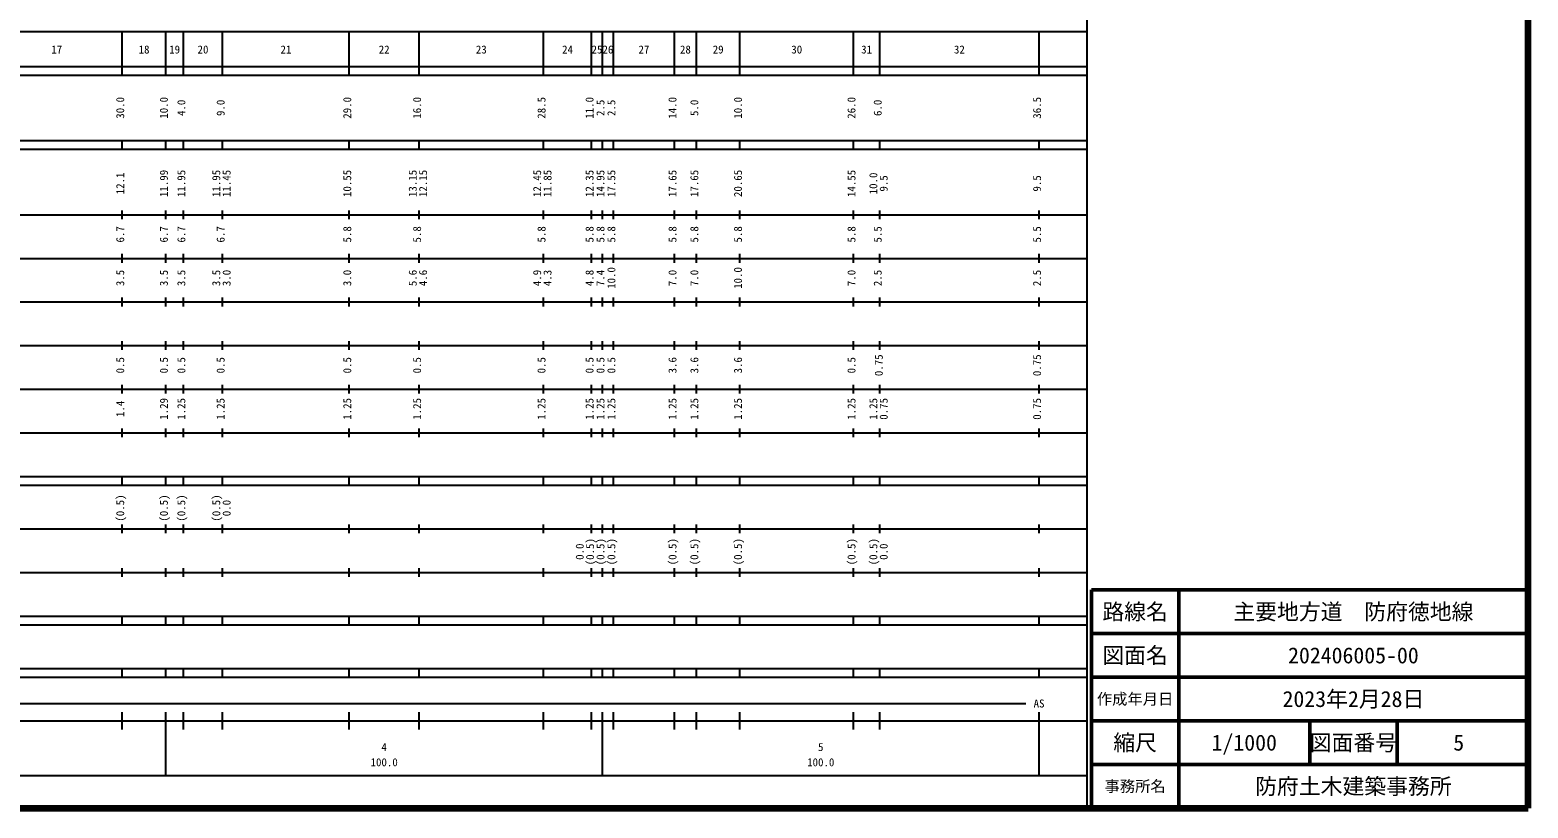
# Model space of a CAD drawing. Units: millimetres on the paper, enlarged 1000 times. Extents: x 40000 to 680000, y 20000 to 380000.
# Drawn here: x 336869 to 680000, y 20000 to 198357 of the extents above; entities that cross this region are included whole.
import ezdxf
from ezdxf.enums import TextEntityAlignment as Align

# ---------------------------------------------------------------- set-up
doc = ezdxf.new("R2010")
doc.units = ezdxf.units.MM
doc.header["$LTSCALE"] = 1000
for name, color, linetype, lineweight in [('M-TTL', 2, 'Continuous', 140), ('M-TTL-BAND', 7, 'Continuous', 25), ('M-TTL-FRAM', 2, 'Continuous', 50), ('M-TTL-LINE', 7, 'Continuous', 50)]:
    doc.layers.add(name, color=color, linetype=linetype, lineweight=lineweight)
doc.layers.add('M-TTL-TXT', color=7, linetype='Continuous')
doc.styles.add('ＭＳ ゴシック', font='')
doc.styles.get('ＭＳ ゴシック').set_extended_font_data('MS Gothic')

msp = doc.modelspace()

# ---------------------------------------------------------------- linework, layer by layer
at = {"layer": 'M-TTL'}
for p, q in [((680000, 20000), (680000, 380000)), ((40000, 20000), (680000, 20000))]:
    msp.add_line(p, q, dxfattribs=at)
at = {"layer": 'M-TTL-BAND'}
for p, q in [((579000, 20000), (579000, 370000)), ((68000, 198000), (579000, 198000)), ((358000, 188000), (358000, 198000)), ((368000, 188000), (368000, 198000)), ((372000, 188000), (372000, 198000)), ((381000, 188000), (381000, 198000)), ((410000, 188000), (410000, 198000)), ((426000, 188000), (426000, 198000)), ((454500, 188000), (454500, 198000)), ((465500, 188000), (465500, 198000)), ((468000, 188000), (468000, 198000)), ((470500, 188000), (470500, 198000)), ((484500, 188000), (484500, 198000)), ((489500, 188000), (489500, 198000)), ((499500, 188000), (499500, 198000)), ((525500, 188000), (525500, 198000)), ((531500, 188000), (531500, 198000)), ((568000, 188000), (568000, 198000)), ((40000, 190000), (579000, 190000)), ((40000, 188000), (579000, 188000)), ((40000, 173000), (579000, 173000)), ((358000, 171000), (358000, 173000)), ((368000, 171000), (368000, 173000)), ((372000, 171000), (372000, 173000)), ((381000, 171000), (381000, 173000)), ((410000, 171000), (410000, 173000)), ((426000, 171000), (426000, 173000)), ((454500, 171000), (454500, 173000)), ((465500, 171000), (465500, 173000)), ((468000, 171000), (468000, 173000)), ((470500, 171000), (470500, 173000)), ((484500, 171000), (484500, 173000)), ((489500, 171000), (489500, 173000)), ((499500, 171000), (499500, 173000)), ((525500, 171000), (525500, 173000)), ((531500, 171000), (531500, 173000)), ((568000, 171000), (568000, 173000)), ((40000, 171000), (579000, 171000)), ((40000, 156000), (579000, 156000)), ((358000, 155000), (358000, 157000)), ((368000, 155000), (368000, 157000)), ((372000, 155000), (372000, 157000)), ((381000, 155000), (381000, 157000)), ((410000, 155000), (410000, 157000)), ((426000, 155000), (426000, 157000)), ((454500, 155000), (454500, 157000)), ((465500, 155000), (465500, 157000)), ((468000, 155000), (468000, 157000)), ((470500, 155000), (470500, 157000)), ((484500, 155000), (484500, 157000)), ((489500, 155000), (489500, 157000)), ((499500, 155000), (499500, 157000)), ((525500, 155000), (525500, 157000)), ((531500, 155000), (531500, 157000)), ((568000, 155000), (568000, 157000)), ((46000, 146000), (579000, 146000)), ((358000, 145000), (358000, 147000)), ((368000, 145000), (368000, 147000)), ((372000, 145000), (372000, 147000)), ((381000, 145000), (381000, 147000)), ((410000, 145000), (410000, 147000)), ((426000, 145000), (426000, 147000)), ((454500, 145000), (454500, 147000)), ((465500, 145000), (465500, 147000)), ((468000, 145000), (468000, 147000)), ((470500, 145000), (470500, 147000)), ((484500, 145000), (484500, 147000)), ((489500, 145000), (489500, 147000)), ((499500, 145000), (499500, 147000)), ((525500, 145000), (525500, 147000)), ((531500, 145000), (531500, 147000)), ((568000, 145000), (568000, 147000)), ((52000, 136000), (579000, 136000)), ((358000, 135000), (358000, 137000)), ((368000, 135000), (368000, 137000)), ((372000, 135000), (372000, 137000)), ((381000, 135000), (381000, 137000)), ((410000, 135000), (410000, 137000)), ((426000, 135000), (426000, 137000)), ((454500, 135000), (454500, 137000)), ((465500, 135000), (465500, 137000)), ((468000, 135000), (468000, 137000)), ((470500, 135000), (470500, 137000)), ((484500, 135000), (484500, 137000)), ((489500, 135000), (489500, 137000)), ((499500, 135000), (499500, 137000)), ((525500, 135000), (525500, 137000)), ((531500, 135000), (531500, 137000)), ((568000, 135000), (568000, 137000)), ((358000, 125000), (358000, 127000)), ((368000, 125000), (368000, 127000)), ((372000, 125000), (372000, 127000)), ((381000, 125000), (381000, 127000)), ((410000, 125000), (410000, 127000)), ((426000, 125000), (426000, 127000)), ((454500, 125000), (454500, 127000)), ((465500, 125000), (465500, 127000)), ((468000, 125000), (468000, 127000)), ((470500, 125000), (470500, 127000)), ((484500, 125000), (484500, 127000)), ((489500, 125000), (489500, 127000)), ((499500, 125000), (499500, 127000)), ((525500, 125000), (525500, 127000)), ((531500, 125000), (531500, 127000)), ((568000, 125000), (568000, 127000)), ((46000, 126000), (579000, 126000)), ((358000, 115000), (358000, 117000)), ((368000, 115000), (368000, 117000)), ((372000, 115000), (372000, 117000)), ((381000, 115000), (381000, 117000)), ((410000, 115000), (410000, 117000)), ((426000, 115000), (426000, 117000)), ((454500, 115000), (454500, 117000)), ((465500, 115000), (465500, 117000)), ((468000, 115000), (468000, 117000)), ((470500, 115000), (470500, 117000)), ((484500, 115000), (484500, 117000)), ((489500, 115000), (489500, 117000)), ((499500, 115000), (499500, 117000)), ((525500, 115000), (525500, 117000)), ((531500, 115000), (531500, 117000)), ((568000, 115000), (568000, 117000)), ((52000, 116000), (579000, 116000)), ((358000, 105000), (358000, 107000)), ((368000, 105000), (368000, 107000)), ((372000, 105000), (372000, 107000)), ((381000, 105000), (381000, 107000)), ((410000, 105000), (410000, 107000)), ((426000, 105000), (426000, 107000)), ((454500, 105000), (454500, 107000)), ((465500, 105000), (465500, 107000)), ((468000, 105000), (468000, 107000)), ((470500, 105000), (470500, 107000)), ((484500, 105000), (484500, 107000)), ((489500, 105000), (489500, 107000)), ((499500, 105000), (499500, 107000)), ((525500, 105000), (525500, 107000)), ((531500, 105000), (531500, 107000)), ((568000, 105000), (568000, 107000)), ((46000, 106000), (579000, 106000)), ((40000, 96000), (579000, 96000)), ((40000, 94000), (579000, 94000)), ((358000, 94000), (358000, 96000)), ((368000, 94000), (368000, 96000)), ((372000, 94000), (372000, 96000)), ((381000, 94000), (381000, 96000)), ((410000, 94000), (410000, 96000)), ((426000, 94000), (426000, 96000)), ((454500, 94000), (454500, 96000)), ((465500, 94000), (465500, 96000)), ((468000, 94000), (468000, 96000)), ((470500, 94000), (470500, 96000)), ((484500, 94000), (484500, 96000)), ((489500, 94000), (489500, 96000)), ((499500, 94000), (499500, 96000)), ((525500, 94000), (525500, 96000)), ((531500, 94000), (531500, 96000)), ((568000, 94000), (568000, 96000)), ((49000, 84000), (579000, 84000)), ((358000, 83000), (358000, 85000)), ((368000, 83000), (368000, 85000)), ((372000, 83000), (372000, 85000)), ((381000, 83000), (381000, 85000)), ((410000, 83000), (410000, 85000)), ((426000, 83000), (426000, 85000)), ((454500, 83000), (454500, 85000)), ((465500, 83000), (465500, 85000)), ((468000, 83000), (468000, 85000)), ((470500, 83000), (470500, 85000)), ((484500, 83000), (484500, 85000)), ((489500, 83000), (489500, 85000)), ((499500, 83000), (499500, 85000)), ((525500, 83000), (525500, 85000)), ((531500, 83000), (531500, 85000)), ((568000, 83000), (568000, 85000)), ((40000, 74000), (579000, 74000)), ((358000, 73000), (358000, 75000)), ((368000, 73000), (368000, 75000)), ((372000, 73000), (372000, 75000)), ((381000, 73000), (381000, 75000)), ((410000, 73000), (410000, 75000)), ((426000, 73000), (426000, 75000)), ((454500, 73000), (454500, 75000)), ((465500, 73000), (465500, 75000)), ((468000, 73000), (468000, 75000)), ((470500, 73000), (470500, 75000)), ((484500, 73000), (484500, 75000)), ((489500, 73000), (489500, 75000)), ((499500, 73000), (499500, 75000)), ((525500, 73000), (525500, 75000)), ((531500, 73000), (531500, 75000)), ((568000, 73000), (568000, 75000)), ((40000, 64000), (579000, 64000)), ((40000, 62000), (579000, 62000)), ((358000, 62000), (358000, 64000)), ((368000, 62000), (368000, 64000)), ((372000, 62000), (372000, 64000)), ((381000, 62000), (381000, 64000)), ((410000, 62000), (410000, 64000)), ((426000, 62000), (426000, 64000)), ((454500, 62000), (454500, 64000)), ((465500, 62000), (465500, 64000)), ((468000, 62000), (468000, 64000)), ((470500, 62000), (470500, 64000)), ((484500, 62000), (484500, 64000)), ((489500, 62000), (489500, 64000)), ((499500, 62000), (499500, 64000)), ((525500, 62000), (525500, 64000)), ((531500, 62000), (531500, 64000)), ((568000, 62000), (568000, 64000)), ((40000, 52000), (579000, 52000)), ((358000, 50000), (358000, 52000)), ((368000, 50000), (368000, 52000)), ((372000, 50000), (372000, 52000)), ((381000, 50000), (381000, 52000)), ((410000, 50000), (410000, 52000)), ((426000, 50000), (426000, 52000)), ((454500, 50000), (454500, 52000)), ((465500, 50000), (465500, 52000)), ((468000, 50000), (468000, 52000)), ((470500, 50000), (470500, 52000)), ((484500, 50000), (484500, 52000)), ((489500, 50000), (489500, 52000)), ((499500, 50000), (499500, 52000)), ((525500, 50000), (525500, 52000)), ((531500, 50000), (531500, 52000)), ((568000, 50000), (568000, 52000)), ((40000, 50000), (579000, 50000)), ((71000, 44000), (565000, 44000)), ((358000, 38000), (358000, 42000)), ((368000, 27500), (368000, 42000)), ((372000, 38000), (372000, 42000)), ((381000, 38000), (381000, 42000)), ((410000, 38000), (410000, 42000)), ((426000, 38000), (426000, 42000)), ((454500, 38000), (454500, 42000)), ((465500, 38000), (465500, 42000)), ((468000, 27500), (468000, 42000)), ((470500, 38000), (470500, 42000)), ((484500, 38000), (484500, 42000)), ((489500, 38000), (489500, 42000)), ((499500, 38000), (499500, 42000)), ((525500, 38000), (525500, 42000)), ((531500, 38000), (531500, 42000)), ((568000, 27500), (568000, 42000)), ((40000, 40000), (579000, 40000)), ((68000, 27500), (579000, 27500))]:
    msp.add_line(p, q, dxfattribs=at)
at = {"layer": 'M-TTL-FRAM'}
for p, q in [((680000, 70000), (580000, 70000)), ((580000, 70000), (580000, 20000))]:
    msp.add_line(p, q, dxfattribs=at)
at = {"layer": 'M-TTL-LINE'}
for p, q in [((600000, 70000), (600000, 20000)), ((680000, 60000), (580000, 60000)), ((680000, 50000), (580000, 50000)), ((680000, 40000), (580000, 40000)), ((630000, 40000), (630000, 30000)), ((650000, 40000), (650000, 30000)), ((680000, 30000), (580000, 30000))]:
    msp.add_line(p, q, dxfattribs=at)

# ---------------------------------------------------------------- texts
at = {"layer": 'M-TTL-BAND', "style": 'ＭＳ ゴシック'}
for s, p in [('17', (343000, 192405)), ('18', (363000, 192405)), ('19', (370000, 192405)), ('20', (376500, 192405)), ('21', (395500, 192405)), ('22', (418000, 192405)), ('23', (440250, 192405)), ('24', (460000, 192405)), ('25', (466750, 192405)), ('26', (469250, 192405)), ('27', (477500, 192405)), ('28', (487000, 192405)), ('29', (494500, 192405)), ('30', (512500, 192405)), ('31', (528500, 192405)), ('32', (549750, 192405)), ('AS', (568000, 42500)), ('4', (418000, 32523)), ('5', (518000, 32523)), ('100.0', (418000, 29033)), ('100.0', (518000, 29033))]:
    msp.add_text(s, height=1833, dxfattribs=at).set_placement(p, align=Align.BOTTOM_CENTER)
for s, p in [('30.0', (359000, 180500)), ('10.0', (369000, 180500)), ('4.0', (373000, 180500)), ('9.0', (382000, 180500)), ('29.0', (411000, 180500)), ('16.0', (427000, 180500)), ('28.5', (455500, 180500)), ('11.0', (466500, 180500)), ('2.5', (469000, 180500)), ('2.5', (471500, 180500)), ('14.0', (485500, 180500)), ('5.0', (490500, 180500)), ('10.0', (500500, 180500)), ('26.0', (526500, 180500)), ('6.0', (532500, 180500)), ('36.5', (569000, 180500)), ('12.1', (359000, 163174)), ('11.99', (369000, 163174)), ('11.95', (373000, 163174)), ('11.95', (381000, 163174)), ('11.45', (383370, 163174)), ('10.55', (411000, 163174)), ('13.15', (426000, 163174)), ('12.15', (428370, 163174)), ('12.45', (454500, 163174)), ('11.85', (456870, 163174)), ('12.35', (466500, 163174)), ('14.95', (469000, 163174)), ('17.55', (471500, 163174)), ('17.65', (485500, 163174)), ('17.65', (490500, 163174)), ('20.65', (500500, 163174)), ('14.55', (526500, 163174)), ('10.0', (531500, 163174)), ('9.5', (533870, 163174)), ('9.5', (569000, 163174)), ('6.7', (359000, 151500)), ('6.7', (369000, 151500)), ('6.7', (373000, 151500)), ('6.7', (382000, 151500)), ('5.8', (411000, 151500)), ('5.8', (427000, 151500)), ('5.8', (455500, 151500)), ('5.8', (466500, 151500)), ('5.8', (469000, 151500)), ('5.8', (471500, 151500)), ('5.8', (485500, 151500)), ('5.8', (490500, 151500)), ('5.8', (500500, 151500)), ('5.8', (526500, 151500)), ('5.5', (532500, 151500)), ('5.5', (569000, 151500)), ('3.5', (359000, 141500)), ('3.5', (369000, 141500)), ('3.5', (373000, 141500)), ('3.5', (381000, 141500)), ('3.0', (383370, 141500)), ('3.0', (411000, 141500)), ('5.6', (426000, 141500)), ('4.6', (428370, 141500)), ('4.9', (454500, 141500)), ('4.3', (456870, 141500)), ('4.8', (466500, 141500)), ('7.4', (469000, 141500)), ('10.0', (471500, 141500)), ('7.0', (485500, 141500)), ('7.0', (490500, 141500)), ('10.0', (500500, 141500)), ('7.0', (526500, 141500)), ('2.5', (532500, 141500)), ('2.5', (569000, 141500)), ('0.75', (532750, 121500)), ('0.75', (569000, 121500)), ('0.5', (359000, 121500)), ('0.5', (369000, 121500)), ('0.5', (373000, 121500)), ('0.5', (382000, 121500)), ('0.5', (411000, 121500)), ('0.5', (427000, 121500)), ('0.5', (455500, 121500)), ('0.5', (466500, 121500)), ('0.5', (469000, 121500)), ('0.5', (471500, 121500)), ('3.6', (485500, 121500)), ('3.6', (490500, 121500)), ('3.6', (500500, 121500)), ('0.5', (526500, 121500)), ('1.4', (359000, 111500)), ('1.29', (369000, 111500)), ('1.25', (373000, 111500)), ('1.25', (382000, 111500)), ('1.25', (411000, 111500)), ('1.25', (427000, 111500)), ('1.25', (455500, 111500)), ('1.25', (466500, 111500)), ('1.25', (469000, 111500)), ('1.25', (471500, 111500)), ('1.25', (485500, 111500)), ('1.25', (490500, 111500)), ('1.25', (500500, 111500)), ('1.25', (526500, 111500)), ('1.25', (531500, 111500)), ('0.75', (533870, 111500)), ('0.75', (569000, 111500)), ('(0.5)', (359000, 88764)), ('(0.5)', (369000, 88764)), ('(0.5)', (373000, 88764)), ('(0.5)', (381000, 88764)), ('0.0', (383370, 88764)), ('0.0', (464250, 78764)), ('(0.5)', (466620, 78764)), ('(0.5)', (469000, 78764)), ('(0.5)', (471500, 78764)), ('(0.5)', (485500, 78764)), ('(0.5)', (490500, 78764)), ('(0.5)', (500500, 78764)), ('(0.5)', (526500, 78764)), ('(0.5)', (531500, 78764)), ('0.0', (533870, 78764))]:
    msp.add_text(s, height=1833, rotation=90, dxfattribs=at).set_placement(p, align=Align.BOTTOM_CENTER)
at = {"layer": 'M-TTL-TXT', "style": 'ＭＳ ゴシック'}
for s, height, p in [('路線名', 3666, (590000, 65000)), ('主要地方道\u3000防府徳地線', 3666, (640000, 65000)), ('図面名', 3666, (590000, 55000)), ('202406005-00', 3666, (640000, 55000)), ('作成年月日', 2566, (590000, 45000)), ('2023年2月28日', 3666, (640000, 45000)), ('縮尺', 3666, (590000, 35000)), ('1/1000', 3666, (615000, 35000)), ('図面番号', 3666, (640000, 35000)), ('5', 3666, (664125, 35000)), ('事務所名', 2566, (590000, 25000)), ('防府土木建築事務所', 3666, (640000, 25000))]:
    msp.add_text(s, height=height, dxfattribs=at).set_placement(p, align=Align.MIDDLE_CENTER)

doc.saveas('drawing.dxf')
